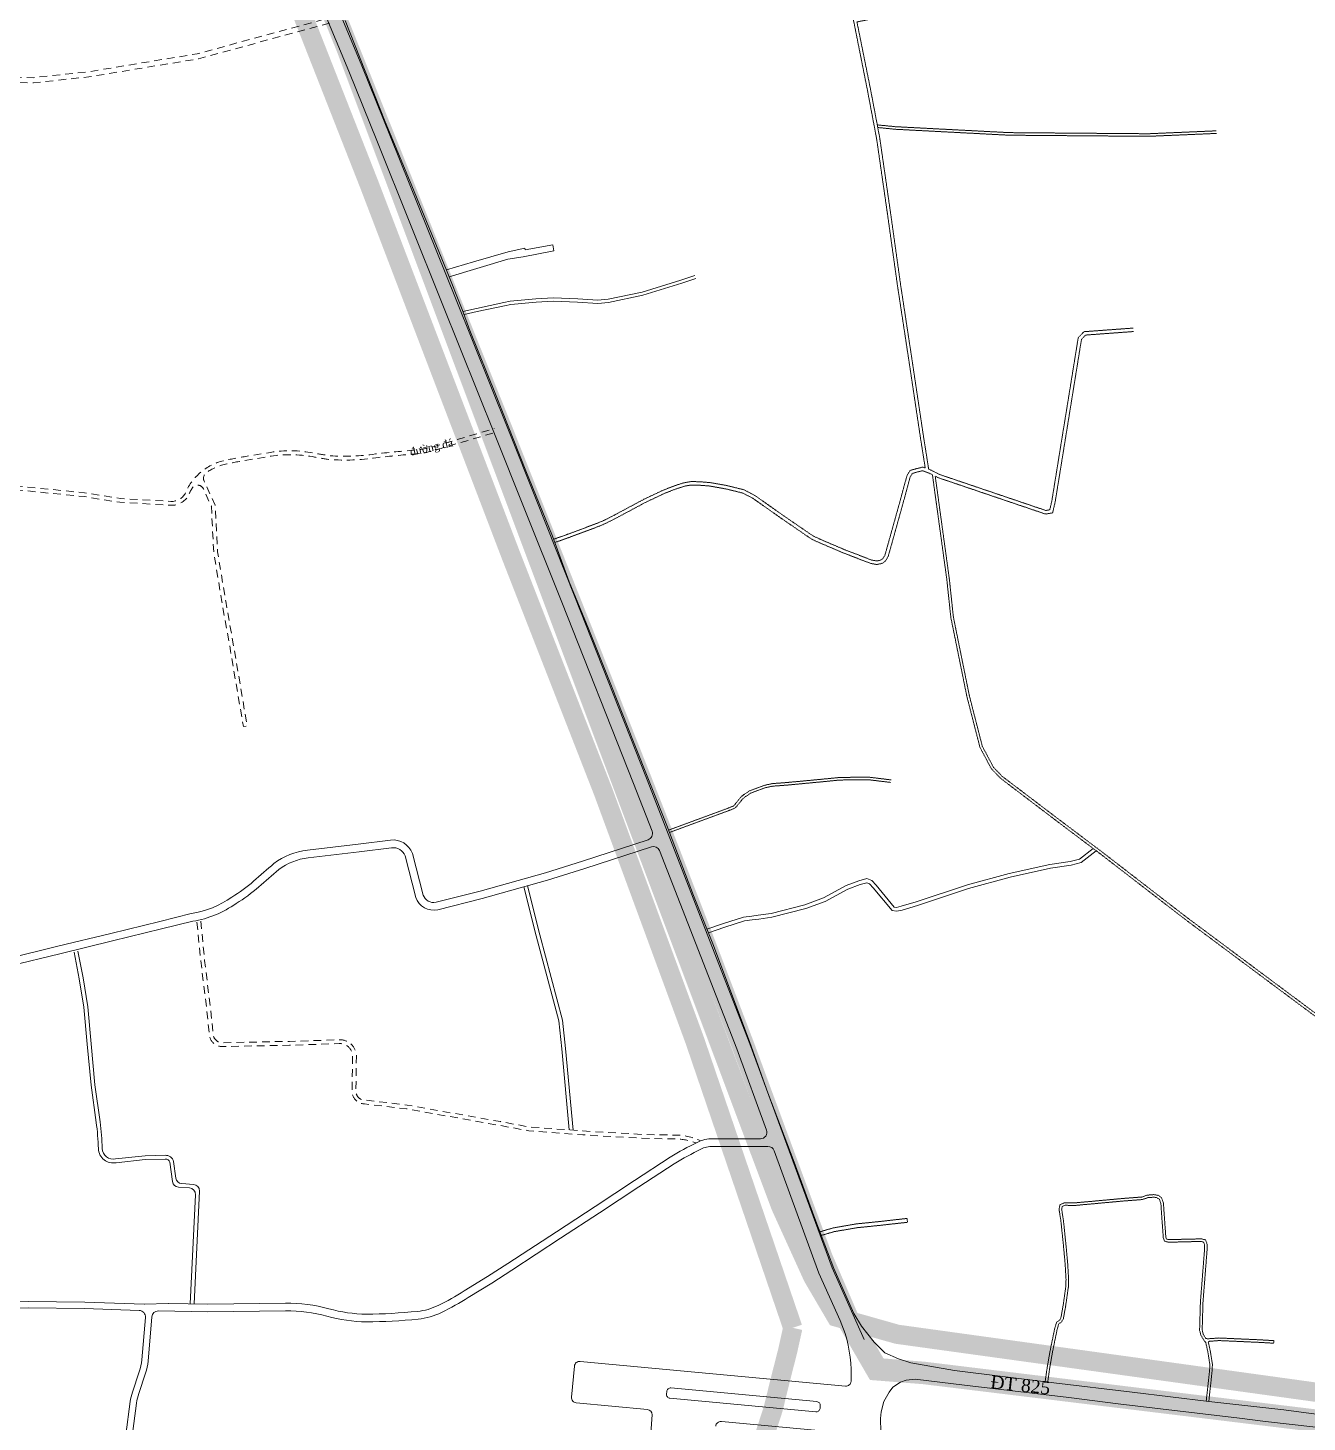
# Model space of a CAD drawing. Header units: metres. Extents: x 556238 to 587446, y 1177111 to 1219372.
# Drawn here: x 572464 to 573459, y 1198931 to 1200015 of the extents above; entities that cross this region are included whole.
import ezdxf

# ---------------------------------------------------------------- set-up
doc = ezdxf.new("R2010")
doc.units = ezdxf.units.M
doc.header["$MEASUREMENT"] = 0
for name, pattern in [('ACAD_ISO03W100', [30, 12, -18]), ('DASHED2', [0.375, 0.25, -0.125]), ('Xr_Nen GT$0$DASHED', [0.75, 0.5, -0.25]), ('Xr_Nen GT$0$MON', [10, 6, -4])]:
    doc.linetypes.add(name, pattern=pattern)
doc.layers.add('DUONG GIAO THONG', color=7, linetype='Continuous')
for name, color, linetype, lineweight in [('Pipe Existing_DTDH', 4, 'ACAD_ISO03W100', 40), ('Xr_Nen GT$0$DUONG BT-NEN BT', 38, 'Continuous', 0), ('Xr_Nen GT$0$DUONG NHUA', 38, 'Continuous', 0), ('Xr_Nen GT$0$DUONG_DA', 38, 'Xr_Nen GT$0$MON', 0)]:
    doc.layers.add(name, color=color, linetype=linetype, lineweight=lineweight)
doc.styles.add('Xr_Nen GT$0$ROMANS', font='romans.shx')

# ---------------------------------------------------------------- blocks, each defined once
blk = doc.blocks.new('GT CHINH')
at = {"layer": 'DUONG GIAO THONG', "color": 9, "ltscale": 5, "const_width": 17.5}
blk.add_lwpolyline([(8429.6, -309.4), (7769.3, -229), (7732.7, -226.1), (7710.6, -188), (7689.9, -140), (7652.4, -38.7), (7628.8, 25.4), (7599.7, 101.7), (7563.7, 194.4), (7550, 229.3), (7441.7, 501.8), (7313, 821.3), (7294.8, 863.2), (7273.6, 904.8), (7213, 992.2), (7185.9, 1028.7), (6636.9, 1768.6), (6421.5, 2059.8), (6019.5, 2698.5)], dxfattribs=at)
blk = doc.blocks.new('DTDH_EXISTING_PIPE')
at = {"layer": 'Pipe Existing_DTDH', "color": 3, "linetype": 'DASHED2', "ltscale": 200, "const_width": 15, "elevation": 0.8, "flags": 128}
for points in [[(-7097.6, 3452.1), (-7089.9, 3438.8), (-7084.4, 3441.1), (-7080.1, 3441), (-7073.6, 3426.7), (-7052.5, 3378.6), (-7036.6, 3344.3), (-6988, 3234.8), (-6950.8, 3149.6), (-6940.3, 3106.4), (-6949, 3091.6), (-6956.1, 3085.7), (-6941.4, 3052), (-6931.6, 3051.4), (-6920.7, 3045.7), (-6900.1, 3018.8), (-6878.1, 2979.7), (-6847.7, 2902.3), (-6753, 2661.8), (-6691.2, 2506.7), (-6663, 2445.6), (-6628, 2382.9), (-6463.2, 2102.5), (-6306.6, 1844.7), (-6139.4, 1576.1), (-5986, 1313.5), (-5794.8, 1045.2), (-5619, 787.3), (-5495, 611.2), (-5365.6, 430.6), (-5219.1, 239.6), (-5145.1, 123.7), (-5105.2, 47.9), (-5038.3, -122.3), (-4927.8, -411.5), (-4856.3, -594.5), (-4785.1, -787.8), (-4708.9, -1011.2)], [(-2496, -1266.2), (-3136.9, -1203.2), (-3545.3, -1165.9), (-4627.7, -1016.2), (-4675, -1002.8), (-4693.2, -971.8), (-4718.3, -916.6), (-5085, 59.8), (-5109.8, 114.2), (-5172.5, 213.7), (-5249.9, 317.4), (-5555.4, 744.2), (-5667.4, 914.8), (-5831.8, 1137.3), (-5935.2, 1288.6), (-6032.7, 1441), (-6287.6, 1866.7), (-6610.9, 2390.5), (-6649.7, 2469.8), (-6694.7, 2573), (-6740.6, 2687.7), (-6800.8, 2839), (-6832.2, 2920), (-6836.4, 2930.7), (-6842.6, 2944.3)], [(-4733.9, -1104.3), (-4724.2, -1074.4), (-4718.4, -1050.8), (-4712.9, -1029.3), (-4708.9, -1011.2)]]:
    blk.add_lwpolyline(points, dxfattribs=at)

msp = doc.modelspace()

# ---------------------------------------------------------------- linework, layer by layer
at = {"layer": 'Xr_Nen GT$0$DUONG BT-NEN BT', "flags": 128}
for points in [[(572789.57019, 1199827.08772), (572810.53613, 1199833.28045), (572837.61956, 1199841.02618), (572850.67149, 1199844.06916), (572850.87998, 1199842.67066), (572872.34912, 1199846.65453), (572873.21001, 1199841.75646), (572849.31897, 1199837.23587), (572837.42702, 1199835.37884), (572791.75549, 1199821.63929)], [(572992.19291, 1199314.50362), (573005.07408, 1199318.91314), (573020.714, 1199323.82569), (573027.1245, 1199324.67464), (573032.12136, 1199325.25172), (573042.05394, 1199326.75361), (573068.30496, 1199333.4343), (573082.9612, 1199338.84936), (573100.47857, 1199348.39251), (573110.40896, 1199352.13534), (573116.68216, 1199353.77268), (573120.42408, 1199352.36381), (573123.72883, 1199348.68951), (573137.74238, 1199331.72263), (573139.55226, 1199331.4309), (573143.34602, 1199332.28637), (573154.96611, 1199335.72209), (573194.81345, 1199349.06815), (573227.37815, 1199357.72432), (573258.88188, 1199364.77421), (573274.76297, 1199367.09156), (573281.8856, 1199368.98472), (573292.53263, 1199377.26336)], [(572993.31243, 1199311.71595), (573006.00954, 1199316.06246), (573021.36527, 1199320.88575), (573027.49355, 1199321.69732), (573032.51784, 1199322.27757), (573042.64962, 1199323.80958), (573069.19721, 1199330.56574), (573084.20517, 1199336.11075), (573101.73118, 1199345.65861), (573111.31932, 1199349.27245), (573116.51731, 1199350.62915), (573118.6826, 1199349.8139), (573121.45603, 1199346.73033), (573136.1491, 1199328.94073), (573139.64692, 1199328.37692), (573144.1021, 1199329.38153), (573155.86809, 1199332.8604), (573195.67605, 1199346.19326), (573228.09134, 1199354.80972), (573259.42681, 1199361.82195), (573275.36686, 1199364.14791), (573283.24564, 1199366.24205), (573295.01407, 1199375.39265)], [(572849.84038, 1199347.35684), (572859.43458, 1199309.26919), (572876.95453, 1199243.21571), (572879.23465, 1199221.36887), (572885.17559, 1199158.39852)], [(572852.73099, 1199348.16317), (572862.33912, 1199310.02018), (572879.9141, 1199243.75924), (572882.21999, 1199221.66547), (572888.21063, 1199158.16839)]]:
    msp.add_lwpolyline(points, dxfattribs=at)
at = {"layer": 'Xr_Nen GT$0$DUONG BT-NEN BT', "elevation": 3.833, "flags": 128}
for points in [[(572802.3628, 1199794.60503), (572812.88968, 1199797.15254), (572834.16959, 1199801.62336), (572839.21789, 1199802.67751), (572859.1261, 1199804.50823), (572872.6921, 1199805.21777), (572891.76528, 1199804.47243), (572907.31205, 1199803.40234), (572915.34998, 1199804.27455), (572941.78181, 1199809.81789), (572971.88981, 1199819.1691), (572982.70985, 1199822.77687)], [(572803.28099, 1199792.25507), (572813.44083, 1199794.71375), (572834.6821, 1199799.17646), (572839.58907, 1199800.2011), (572859.30592, 1199802.01421), (572872.70861, 1199802.71522), (572891.6306, 1199801.97579), (572907.36145, 1199800.89302), (572915.74236, 1199801.80245), (572942.41055, 1199807.39536), (572972.65605, 1199816.78928), (572983.50063, 1199820.40523)]]:
    msp.add_lwpolyline(points, dxfattribs=at)
at = {"layer": 'Xr_Nen GT$0$DUONG BT-NEN BT', "flags": 128}
for points in [[(572499.96387, 1199296.51993), (572504.08602, 1199276.00593), (572507.60992, 1199253.79566), (572510.18822, 1199225.15844), (572513.28871, 1199193.17817), (572517.2227, 1199164.27014, -0.026088699), (572518.92154, 1199143.87139, 0.4653033526), (572532.73502, 1199132.95326), (572555.36232, 1199135.29556), (572570.86279, 1199135.72387, -0.3278381927), (572574.46418, 1199133.22834), (572576.54511, 1199118.2011, 0.3545795314), (572581.14714, 1199113.89926), (572589.76306, 1199113.29344, -0.4078222504), (572594.40651, 1199108.0642), (572590.30305, 1199023.22289)], [(572593.30399, 1199023.16977), (572597.5448, 1199110.85094, 0.4078222504), (572592.90135, 1199116.08017), (572583.785, 1199116.72119, -0.3545795314), (572579.18296, 1199121.02303), (572577.40179, 1199133.88562, 0.3416937688), (572570.77993, 1199138.72272), (572555.16616, 1199138.29128), (572532.26711, 1199135.92086, -0.4702261089), (572521.92011, 1199143.96415, 0.026088699), (572520.1953, 1199164.67467), (572516.26912, 1199193.52531), (572513.17522, 1199225.43769), (572510.58874, 1199254.16564), (572507.03933, 1199276.53671), (572502.87476, 1199297.26181)]]:
    msp.add_lwpolyline(points, format="xyb", dxfattribs=at)
at = {"layer": 'Xr_Nen GT$0$DUONG NHUA', "flags": 128}
for points in [[(572030.85085, 1200972.29039), (572070.08532, 1200919.47798), (572110.45105, 1200865.09575), (572160.37256, 1200797.56916), (572195.90559, 1200749.54281), (572234.84581, 1200696.72206), (572295.42379, 1200615.19803), (572410.55923, 1200459.96697), (572482.71546, 1200363.05372), (572589.5479, 1200219.67503), (572640.69135, 1200150.55434, -0.0571347552), (572692.88573, 1200059.99872), (572723.8635, 1199985.82903), (572746.12814, 1199930.43101), (572796.59337, 1199804.97665), (572837.75933, 1199702.50972), (572859.83011, 1199647.20253), (572889.57356, 1199572.89908), (572945.2551, 1199431.8372), (573025.63823, 1199225.25747), (573089.53402, 1199051.09848), (573114.54711, 1198995.59228)], [(572682.76338, 1200055.69254), (572713.68465, 1199981.65814), (572735.92161, 1199926.32897), (572786.3881, 1199800.87148), (572827.5475, 1199698.42088), (572849.61573, 1199643.12007), (572879.35154, 1199568.83571), (572935.01354, 1199427.82333), (572949.50584, 1199390.579, -0.4308514533), (572946.39344, 1199384.01128), (572895.42013, 1199367.42321), (572866.55652, 1199358.24881), (572815.79129, 1199344.08804), (572781.50696, 1199335.43006, -0.3772986445), (572771.52828, 1199340.97103), (572763.15163, 1199373.33125, 0.3489179247), (572746.20225, 1199383.73072), (572720.96929, 1199380.66024), (572681.44344, 1199375.81102, 0.1393586214), (572655.4125, 1199365.5503, 0.0039110592), (572639.59356, 1199351.7898, -0.0469325107), (572622.73524, 1199339.49954, -0.1162150989), (572591.15654, 1199326.55095), (572566.60434, 1199320.51656), (572528.49226, 1199311.18166), (572487.41596, 1199301.24243), (572448.82622, 1199291.72503)], [(572450.30355, 1199285.9096), (572488.83988, 1199295.41382), (572529.91152, 1199305.35193), (572568.03175, 1199314.68882), (572592.3506, 1199320.66586, 0.1146096222), (572626.01644, 1199334.47024, 0.0463953027), (572643.56673, 1199347.2938, -0.0038788035), (572659.18409, 1199360.88074, -0.1388300355), (572682.10181, 1199369.8468), (572721.69992, 1199374.70489), (572746.92702, 1199377.77466, -0.341801501), (572757.42358, 1199371.51669), (572765.77792, 1199339.24264, 0.3853807811), (572782.89344, 1199329.59183), (572817.33213, 1199338.28879), (572868.27189, 1199352.49824), (572897.25727, 1199361.71135), (572949.11023, 1199378.58569, -0.3977691362), (572955.31717, 1199375.64426), (573015.34816, 1199221.36827), (573038.50116, 1199158.26077, -0.5219167352), (573033.79873, 1199151.53861), (572996.94793, 1199151.60039, 0.1294606689), (572984.68305, 1199148.76385, 0.0213282714), (572963.6062, 1199137.26053), (572935.98046, 1199119.20665), (572905.35661, 1199098.91925), (572875.1363, 1199079.17993), (572837.31667, 1199054.51407), (572821.65015, 1199044.46957), (572803.40773, 1199033.2157, -0.0257551215), (572783.13257, 1199021.92043, -0.0909254829), (572766.98992, 1199017.34529, -0.0237074113), (572727.38599, 1199015.17149, -0.0645097436), (572698.21561, 1199019.38676, 0.0702866715), (572664.39403, 1199023.73474), (572603.99649, 1199022.9805), (572573.45637, 1199023.52109, 0.0127050882), (572573.20232, 1199023.51913), (572554.83162, 1199022.91049, -0.0167093699), (572554.49752, 1199022.91059), (572508.34268, 1199024.46718), (572464.30502, 1199025.044), (572425.86004, 1199024.35628)], [(572942.99269, 1198844.94337), (572949.48802, 1198936.79434, 0.4076340897), (572945.86991, 1198941.05917), (572890.4985, 1198946.23, -0.4142135624), (572886.88775, 1198950.58459), (572889.15108, 1198974.82133, -0.4142135624), (572893.50567, 1198978.43208), (573099.92257, 1198959.15596, 0.4288587853), (573104.29073, 1198962.9652, 0.0827786012), (573099.72966, 1199000.22456), (573095.91928, 1199010.29398), (573079.34307, 1199046.93909), (573044.3749, 1199142.25089, 0.3141323397), (573039.68922, 1199145.52872), (572996.84631, 1199145.60056, 0.131604142), (572987.41002, 1199143.4186, 0.0213097578), (572966.79613, 1199132.17757), (572939.27849, 1199114.19433), (572908.65405, 1199093.90654), (572878.41399, 1199074.15432), (572840.57477, 1199049.47569), (572824.84471, 1199039.39045), (572806.57576, 1199028.12021, -0.0257321965), (572785.78296, 1199016.53755, -0.0908158452), (572767.58075, 1199011.37442, -0.023733361), (572727.36487, 1199009.17117, -0.0646223236), (572696.61393, 1199013.60447, 0.0702603359), (572664.46895, 1199017.73521), (572603.98085, 1199016.97984), (572565.56757, 1199017.65978, 0.3946105107), (572560.49717, 1199013.0855), (572557.55714, 1198978.61641, -0.0599929905), (572555.61078, 1198969.25209), (572550.30774, 1198953.50183, 0.0478049094), (572548.57364, 1198946.07012), (572545.12497, 1198920.42977, -0.0247705096)], [(571992.45557, 1199046.39138), (572064.28074, 1199050.84835), (572122.1918, 1199052.44145, -0.3510395649), (572127.85416, 1199048.15743), (572131.04997, 1199029.62896, 0.3860160366), (572140.14844, 1199022.5207), (572165.77167, 1199025.75116), (572184.98009, 1199028.48206, -0.1158142486), (572203.86981, 1199026.78927, 0.0764098004), (572222.69764, 1199023.60668), (572264.43346, 1199024.06824), (572320.29704, 1199022.80534), (572371.2153, 1199022.34543), (572425.76774, 1199019.35382), (572464.317, 1199020.04341), (572508.22566, 1199019.46828), (572550.62561, 1199018.03833, -0.4293425918), (572555.43899, 1199012.61624), (572552.6264, 1198979.64126, -0.0599929905), (572550.68004, 1198970.27694), (572545.41623, 1198954.6432, 0.0478049094), (572543.68213, 1198947.21149), (572540.20263, 1198921.34192, -0.0247705096)], [(573090.15744, 1198923.63852), (573003.40958, 1198931.73942, 0.4208237884), (572999.04763, 1198928.0389)]]:
    msp.add_lwpolyline(points, format="xyb", dxfattribs=at)
at = {"layer": 'Xr_Nen GT$0$DUONG NHUA'}
msp.add_lwpolyline([(573477.58949, 1198935.94822), (573440.9071, 1198940.6912), (573382.6566, 1198947.34876), (573322.90017, 1198954.66068), (573262.02476, 1198961.75496), (573184.7157, 1198971.39258), (573150.68473, 1198977.37708), (573141.13801, 1198980.37168), (573130.4327, 1198985.01052), (573122.357, 1198993.4651), (573112.49674, 1199005.81531), (573106.4409, 1199015.6702), (573090.90033, 1199050.71072), (573076.13908, 1199089.48002), (573059.29306, 1199135.3687), (573039.67463, 1199187.23507), (573025.45122, 1199226.3778), (572997.23583, 1199301.76329), (572981.79148, 1199340.7816), (572961.02622, 1199395.13217), (572935.19074, 1199460.26198), (572918.01585, 1199503.35292), (572900.26025, 1199547.37706), (572885.11539, 1199584.57139), (572872.1381, 1199619.96519), (572851.44753, 1199670.92329), (572828.24957, 1199729.24152), (572807.87736, 1199779.85663), (572801.78942, 1199796.1385), (572789.59355, 1199826.87158), (572762.74113, 1199892.32334), (572741.41149, 1199943.39687), (572710.89128, 1200020.84176)], dxfattribs=at)
at = {"layer": 'Xr_Nen GT$0$DUONG NHUA', "flags": 128}
msp.add_lwpolyline([(572960.73134, 1198953.09218), (572960.9173, 1198955.08352, -0.4142135624), (572964.18324, 1198957.79158), (573077.63381, 1198947.19707, -0.4142135624), (573080.34187, 1198943.93112), (573080.15591, 1198941.93979, -0.4142135624), (573076.88997, 1198939.23172), (572963.43941, 1198949.82624, -0.4142135624)], format="xyb", close=True, dxfattribs=at)
msp.add_lwpolyline([(573523.26071, 1198920.7169), (573426.6248, 1198931.6927), (573406.2814, 1198934.33025), (573311.9611, 1198945.43959), (573273.65337, 1198950.37489), (573192.58995, 1198960.06879), (573154.07858, 1198964.61452), (573147.04468, 1198963.94054), (573142.80505, 1198962.18338), (573136.6797, 1198958.29781), (573133.9577, 1198954.59093), (573129.84792, 1198947.1561), (573127.61645, 1198939.2268), (573127.15599, 1198933.97184), (573127.42654, 1198923.58149)], dxfattribs=at)
at = {"layer": 'Xr_Nen GT$0$DUONG_DA', "flags": 128}
for points in [[(572180.82665, 1200613.16614), (572184.82014, 1200603.96349), (572218.16235, 1200528.73846), (572250.83247, 1200453.89472), (572259.8317, 1200433.63624, -0.2831832307), (572253.79331, 1200396.96194), (572218.52171, 1200357.76456), (572155.08242, 1200287.26244), (572073.58419, 1200195.38751), (571994.29282, 1200106.59526, 0.1685408324), (571993.03156, 1200103.56993), (571988.67965, 1200032.3706, 0.4070416186), (571993.24288, 1200027.08386), (572087.28547, 1200019.01453), (572126.77834, 1200012.4525), (572163.61862, 1200008.20695), (572249.11884, 1199998.00573), (572335.53752, 1199986.85281), (572394.83041, 1199980.87405), (572431.1578, 1199977.3285), (572468.14861, 1199976.47842), (572511.06443, 1199981.10275), (572595.85055, 1199995.07105), (572697.16118, 1200022.65502)], [(572698.759, 1200018.94445), (572596.70332, 1199991.15762), (572511.60423, 1199977.13776), (572468.31765, 1199972.47348), (572430.91724, 1199973.33297), (572394.43548, 1199976.89359), (572335.08079, 1199982.87858), (572248.62589, 1199994.03617), (572163.1527, 1200004.23417), (572126.2212, 1200008.49023), (572086.78588, 1200015.0427), (571991.97191, 1200023.17822, 0.3851227634), (571986.63063, 1200019.12082), (571984.44845, 1200007.51971), (571980.905, 1199941.78943), (571975.91019, 1199854.94771), (571973.51786, 1199816.79902), (571971.40527, 1199773.69368), (571968.26752, 1199750.59943, 0.3860705592), (571972.07202, 1199745.06032), (571999.02526, 1199738.69043), (572051.11789, 1199727.76154), (572095.88866, 1199717.64162), (572126.12447, 1199711.67616), (572173.80941, 1199705.89512), (572214.1103, 1199702.07005), (572277.63608, 1199695.11426), (572381.03356, 1199689.40742, -0.4005904397), (572401.34774, 1199667.75967), (572401.34774, 1199667.75967, 0.3305264984), (572405.77331, 1199663.76848), (572460.02921, 1199658.57724), (572508.13622, 1199653.77457), (572536.035, 1199649.35332), (572575.30972, 1199647.04974, 0.2742390098), (572586.297, 1199653.05328, -0.228358537), (572614.82618, 1199678.40885, -0.0142276695), (572632.40332, 1199681.83089), (572652.69651, 1199685.20438, -0.0833048929), (572685.98193, 1199684.80267, 0.0170456614), (572698.94027, 1199682.6389, 0.0583985917), (572734.39001, 1199683.95908, -0.0054613458), (572762.72922, 1199686.78388, 0.0768736677), (572784.47518, 1199691.14838), (572826.6852, 1199703.62045)], [(572446.15566, 1199285.51991), (572431.40181, 1199327.50206), (572425.94844, 1199353.75576), (572420.41778, 1199400.63939), (572413.09684, 1199441.55245, -0.026892912), (572407.77655, 1199518.73183), (572407.39042, 1199544.3821), (572403.71069, 1199577.77877), (572402.38955, 1199631.99974), (572401.65918, 1199655.49204, -0.4517600072), (572407.13299, 1199660.62469), (572459.73733, 1199655.59147), (572507.75211, 1199650.79801), (572535.71161, 1199646.36714), (572575.16712, 1199644.05295, 0.2788688992), (572588.99096, 1199651.71777, -0.0381604396), (572591.80043, 1199657.29379, -0.60380171), (572600.63488, 1199656.77522), (572606.74995, 1199643.29049), (572608.61991, 1199607.57026), (572614.99495, 1199568.87625), (572621.71725, 1199530.81111), (572631.65352, 1199471.98465), (572634.61162, 1199472.48429), (572624.67348, 1199531.32181), (572617.95224, 1199569.38097), (572611.6071, 1199607.89351), (572609.71622, 1199644.01332), (572601.07058, 1199663.07837, -0.354995947), (572602.67017, 1199669.1774, -0.088345109), (572615.56748, 1199675.50058, -0.0141582394), (572632.89261, 1199678.87105), (572653.1727, 1199682.24237, -0.0831830217), (572685.41887, 1199681.85581, 0.0171039037), (572698.62447, 1199679.65457, 0.0584182725), (572734.78484, 1199680.98446, -0.0054363427), (572762.9294, 1199683.78986, 0.0763286847), (572785.41675, 1199688.29837), (572827.80666, 1199700.82359)], [(572595.56203, 1199319.96447), (572598.56119, 1199289.82079), (572602.96897, 1199253.73155), (572605.23617, 1199232.27144, 0.4181111751), (572616.54056, 1199223.25097), (572667.53068, 1199224.25984), (572706.25488, 1199225.52055, -0.4259359458), (572716.54979, 1199215.92989), (572716.19957, 1199188.57618, 0.4164071891), (572725.9478, 1199178.64968), (572758.54272, 1199174.79131), (572792.34706, 1199168.7807), (572831.08363, 1199161.90496), (572853.61631, 1199157.78284), (572895.57456, 1199154.60142), (572940.98071, 1199151.9487), (572969.05477, 1199151.34794, -0.0926673802), (572983.709, 1199148.28262, -0.0926673802)], [(572598.50713, 1199320.66516), (572601.54313, 1199290.15119), (572605.9498, 1199254.07102), (572608.21957, 1199232.58663, 0.4236753317), (572616.32, 1199226.24719), (572667.4522, 1199227.25887), (572706.1254, 1199228.51792, -0.4261394638), (572719.55005, 1199215.93105), (572719.19932, 1199188.53778, 0.4230479253), (572726.11735, 1199181.65055), (572758.98201, 1199177.76026), (572792.87224, 1199171.73437), (572831.61572, 1199164.85741), (572854.00071, 1199160.76231), (572895.77547, 1199157.5948), (572941.10033, 1199154.94683), (572969.11895, 1199154.34725, -0.1081951877), (572987.3057, 1199149.95544, -0.1081951877)]]:
    msp.add_lwpolyline(points, format="xyb", dxfattribs=at)
at = {"layer": 'Xr_Nen GT$0$DUONG_DA', "linetype": 'Xr_Nen GT$0$DASHED', "flags": 128}
for points in [[(573323.70548, 1199781.8143), (573285.46571, 1199779.0037), (573280.98096, 1199774.36783), (573260.42748, 1199647.3403), (573258.85242, 1199640.55321), (573255.77839, 1199640.0001), (573173.2302, 1199667.95049), (573166.37091, 1199671.41601), (573164.66876, 1199672.0468), (573160.68859, 1199697.20205), (573150.8486, 1199762.79217), (573142.81664, 1199815.48766), (573134.98524, 1199871.59607), (573126.62855, 1199929.46464), (573119.51303, 1199967.0592), (573108.85822, 1200019.83347), (573152.68391, 1200028.59203), (573248.08078, 1200049.23978), (573339.7836, 1200067.02965), (573422.08993, 1200081.39661), (573479.22276, 1200093.37145)], [(572872.99036, 1199617.64075), (572883.78735, 1199621.47157), (572907.66515, 1199630.38327), (572912.6949, 1199632.5917), (572920.50427, 1199636.55652), (572943.17186, 1199648.69596), (572958.48121, 1199655.92421), (572967.83748, 1199659.50809), (572974.29709, 1199661.5547), (572979.81326, 1199662.52032), (572986.66596, 1199662.32242), (572994.76319, 1199661.69704), (573007.96249, 1199659.31881), (573020.94562, 1199656.10489), (573029.3203, 1199651.78193), (573051.91819, 1199635.85834), (573074.70764, 1199620.22666), (573079.76314, 1199617.85163), (573099.67471, 1199609.35419), (573120.38787, 1199601.42015), (573124.30111, 1199600.75082), (573127.15436, 1199601.30795), (573128.89026, 1199602.46438), (573130.64145, 1199605.25736), (573141.18925, 1199642.94172), (573147.81412, 1199667.28861), (573150.19947, 1199671.09309), (573154.07708, 1199672.251), (573160.07472, 1199673.7493), (573161.98, 1199673.04322), (573158.21775, 1199696.82124), (573148.3767, 1199762.41836), (573140.34282, 1199815.12649), (573132.51006, 1199871.24462), (573124.16202, 1199929.05333), (573117.05947, 1199966.57935), (573105.79769, 1200023.12063)], [(573124.75327, 1199939.78792), (573138.8056, 1199938.38365), (573227.06538, 1199933.76915), (573335.69116, 1199932.90084), (573388.31427, 1199935.15784)], [(573125.06091, 1199937.74721), (573138.65387, 1199936.38885), (573227.00515, 1199931.76957), (573335.72604, 1199930.90049), (573388.39997, 1199933.15968)], [(574010.21037, 1198956.23196), (573944.40966, 1198966.22207), (573897.98101, 1198974.20474), (573851.12941, 1198982.6462), (573820.1796, 1198987.98778), (573816.09352, 1198990.11001), (573746.70473, 1199042.25032), (573715.16436, 1199063.37298), (573667.30468, 1199099.68165), (573604.56615, 1199145.30177), (573552.87692, 1199183.82491), (573524.8635, 1199205.4315), (573485.84271, 1199233.94003), (573364.9316, 1199324.01557), (573300.25989, 1199373.94257), (573267.65163, 1199398.52542), (573221.87395, 1199433.29163), (573215.08446, 1199440.31142), (573206.37658, 1199456.70727), (573196.33333, 1199495.83905), (573183.86335, 1199557.2409), (573180.72382, 1199586.79807), (573169.74923, 1199666.68415), (573172.18325, 1199665.45441), (573255.57162, 1199637.21953), (573261.08056, 1199638.21076), (573263.07823, 1199646.81889), (573283.5109, 1199773.09978), (573286.69042, 1199776.38643), (573323.9034, 1199779.12156)], [(572873.91987, 1199615.10564), (572884.71087, 1199618.93433), (572908.68074, 1199627.88039), (572913.84968, 1199630.14993), (572921.75291, 1199634.16241), (572944.38636, 1199646.28356), (572959.54199, 1199653.43924), (572968.72889, 1199656.95824), (572974.94048, 1199658.92627), (572980.00907, 1199659.81354), (572986.52295, 1199659.62543), (572994.41897, 1199659.01559), (573007.39812, 1199656.67702), (573019.98897, 1199653.56021), (573027.91685, 1199649.46789), (573050.3769, 1199633.64143), (573073.36118, 1199617.87611), (573078.65886, 1199615.3873), (573098.66157, 1199606.85097), (573119.67047, 1199598.80365), (573124.33327, 1199598.0061), (573128.20185, 1199598.7615), (573130.86977, 1199600.53883), (573133.13632, 1199604.15375), (573143.79196, 1199642.22338), (573150.3143, 1199666.19347), (573151.94669, 1199668.79703), (573154.79091, 1199669.64636), (573159.91923, 1199670.92748), (573165.28957, 1199668.9373), (573167.57988, 1199667.78017), (573178.73825, 1199586.55629), (573181.88454, 1199556.93557), (573194.38347, 1199495.39114), (573204.49856, 1199455.97945), (573213.45056, 1199439.12394), (573220.54262, 1199431.79133), (573266.44484, 1199396.93053), (573299.04678, 1199372.35245), (573363.723, 1199322.42196), (573484.65534, 1199232.33061), (573523.66264, 1199203.83194), (573551.66853, 1199182.23115), (573603.38043, 1199143.69112), (573666.11205, 1199098.07602), (573714.00251, 1199061.744), (573745.5467, 1199040.61878), (573815.02458, 1198988.41153), (573819.53338, 1198986.06974), (573850.78201, 1198980.67659), (573897.63424, 1198972.23502), (573944.09008, 1198964.24767), (574010.11078, 1198954.22416)], [(572962.39562, 1199391.54792), (572983.79071, 1199399.47612), (573009.10165, 1199408.77882), (573012.71974, 1199410.232), (573013.52263, 1199410.91693), (573018.64929, 1199417.28485), (573021.03936, 1199419.21096), (573025.43821, 1199422.0492), (573037.33749, 1199426.45675), (573043.07689, 1199427.65365), (573054.21523, 1199428.48534), (573079.331, 1199430.84716), (573095.47057, 1199432.42944), (573117.50836, 1199432.72134), (573135.51613, 1199430.55539)], [(572963.10946, 1199389.67954), (572984.48316, 1199397.59982), (573009.81949, 1199406.91185), (573013.76881, 1199408.49806), (573014.96309, 1199409.51689), (573020.07203, 1199415.8628), (573022.21226, 1199417.58756), (573026.3384, 1199420.24984), (573037.89206, 1199424.52937), (573043.3567, 1199425.66898), (573054.38334, 1199426.49232), (573079.52219, 1199428.85632), (573095.58159, 1199430.43074), (573117.40171, 1199430.71976), (573135.2773, 1199428.5697)], [(573255.25018, 1198962.6168), (573256.91355, 1198974.31937), (573259.14032, 1198986.81354), (573262.6818, 1199004.01444), (573264.17595, 1199008.94187), (573266.19821, 1199010.20485), (573267.4553, 1199012.07798), (573269.22273, 1199021.83464), (573271.28273, 1199036.38012), (573271.48962, 1199042.36339), (573270.83854, 1199053.68301), (573269.45105, 1199068.88191), (573267.48779, 1199087.74686), (573266.04805, 1199096.79535), (573266.79575, 1199100.17443), (573270.25108, 1199101.85236), (573278.00372, 1199101.66474), (573316.8814, 1199105.22213), (573330.37251, 1199106.2606), (573334.82194, 1199107.72522), (573339.8874, 1199108.13786), (573343.01284, 1199107.58325), (573345.80519, 1199105.79624), (573347.27264, 1199101.51425), (573347.51527, 1199096.98887), (573349.11911, 1199074.95444), (573349.61053, 1199073.63488), (573351.34869, 1199073.11054), (573376.79085, 1199073.72819), (573379.94628, 1199072.93993), (573381.16071, 1199069.46482), (573381.20767, 1199065.24052), (573377.99983, 1199024.39724), (573377.37535, 1199002.92217), (573378.20069, 1198999.58209), (573380.12855, 1198996.30291), (573381.91323, 1198996.03372), (573390.43338, 1198996.65453), (573422.43941, 1198995.22364), (573433.08677, 1198994.59236), (573432.9684, 1198992.59587), (573422.33556, 1198993.22628), (573390.46148, 1198994.65127), (573383.13202, 1198994.08096), (573382.10077, 1198993.63529), (573383.73665, 1198986.30657), (573385.3319, 1198976.23671), (573385.16423, 1198971.5727), (573383.14662, 1198953.0942), (573382.52502, 1198947.37839)], [(573380.53674, 1198947.59462), (573381.15844, 1198953.31128), (573383.16814, 1198971.71736), (573383.32624, 1198976.11504), (573381.77107, 1198985.93188), (573380.14881, 1198993.19959), (573378.88759, 1198994.46746), (573376.32896, 1198998.81956), (573375.36826, 1199002.70742), (573376.00211, 1199024.50467), (573379.2068, 1199065.30784), (573379.16448, 1199069.11464), (573378.41434, 1199071.26116), (573376.56876, 1199071.72221), (573351.07739, 1199071.10337), (573348.08267, 1199072.00676), (573347.14513, 1199074.52425), (573345.51916, 1199096.86273), (573345.29041, 1199101.1292), (573344.13942, 1199104.48779), (573342.2707, 1199105.6837), (573339.79231, 1199106.12349), (573335.22137, 1199105.75114), (573330.76765, 1199104.2851), (573317.04928, 1199103.22914), (573278.07087, 1199099.66253), (573270.68803, 1199099.8412), (573268.53953, 1199098.79788), (573268.08292, 1199096.73431), (573269.47145, 1199088.0077), (573271.44162, 1199069.07634), (573272.83331, 1199053.83139), (573273.49161, 1199042.3863), (573273.27786, 1199036.20484), (573271.19757, 1199021.51605), (573269.3488, 1199011.31038), (573267.62049, 1199008.73512), (573265.87206, 1199007.64315), (573264.62227, 1199003.52157), (573261.10461, 1198986.43635), (573258.8887, 1198974.00309), (573257.23028, 1198962.33536)], [(573081.10903, 1199076.40318), (573091.34243, 1199079.36609), (573109.02145, 1199082.3967), (573126.40388, 1199084.17002), (573148.20785, 1199086.60937), (573147.8743, 1199089.59077), (573126.08486, 1199087.15305), (573108.6153, 1199085.37084), (573090.66955, 1199082.29451), (573080.04456, 1199079.22189)]]:
    msp.add_lwpolyline(points, dxfattribs=at)

# ---------------------------------------------------------------- texts
at = {"layer": 'Xr_Nen GT$0$DUONG NHUA', "insert": (573141.71237, 1198975.64779), "char_height": 10, "attachment_point": 1, "rotation": 353.69181941, "style": 'Xr_Nen GT$0$ROMANS'}
msp.add_mtext_dynamic_manual_height_columns('\\pi72.1214;{\\fTimes New Roman|b0|i0|c0|p18;ĐT 825}', width=188.5398357, gutter_width=5, heights=[0], dxfattribs=at)
at = {"layer": 'Xr_Nen GT$0$DUONG_DA', "insert": (572760.55197, 1199688.35767), "char_height": 6, "attachment_point": 1, "rotation": 12.69609907, "style": 'Xr_Nen GT$0$ROMANS'}
msp.add_mtext_dynamic_manual_height_columns('{\\fTimes New Roman|b0|i0|c0|p18;đường đá}', width=34.9058711, gutter_width=5, heights=[0], dxfattribs=at)

# ---------------------------------------------------------------- next in the draw order: block references
at = {"layer": 'DUONG GIAO THONG'}
msp.add_blockref('GT CHINH', (565391.56753, 1199198.47471), dxfattribs=at)

# ---------------------------------------------------------------- next in the draw order: block references
at = {"layer": 'Pipe Existing_DTDH', "linetype": 'ByBlock'}
msp.add_blockref('DTDH_EXISTING_PIPE', (577767.86613, 1200015.74782, -0.796), dxfattribs=at)

doc.saveas('drawing.dxf')
